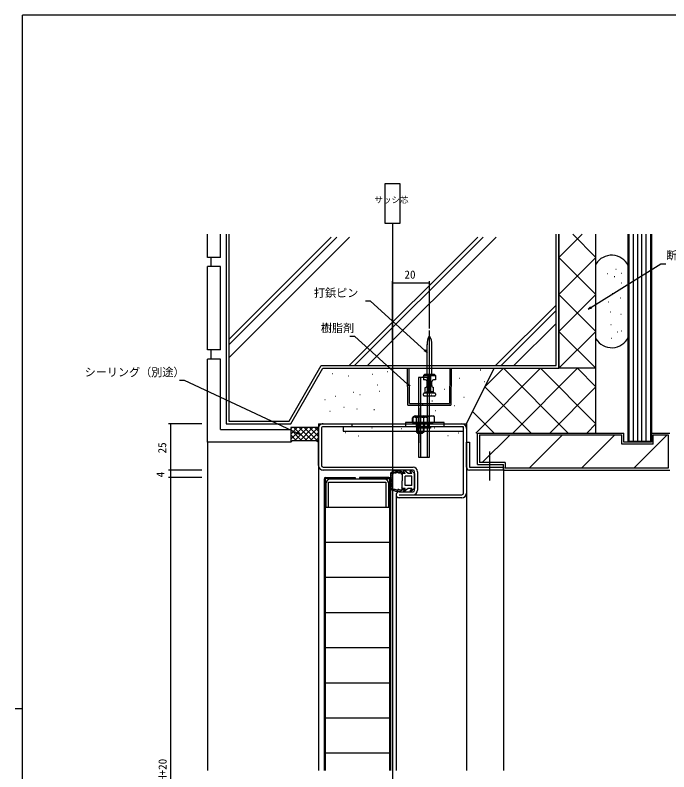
# Model space of a CAD drawing. Units: millimetres, scale not verified. Extents: x -1466 to 567, y -403 to 403.
# Drawn here: x -566.7 to -213.3, y -10.2 to 399 of the extents above; entities that cross this region are included whole.
import ezdxf
from ezdxf.enums import TextEntityAlignment as Align

# ---------------------------------------------------------------- set-up
doc = ezdxf.new("R2010")
doc.units = ezdxf.units.MM
doc.header["$LTSCALE"] = 2
for name, color, linetype in [('0-2_YKK_11', 7, 'Continuous'), ('0-3_YKK_12', 2, 'Continuous'), ('0-4_YKK_13', 4, 'Continuous'), ('0-5_YKK_D', 6, 'Continuous'), ('0-6_YKK_ZWAK', 7, 'Continuous'), ('0-7_YSS_K', 3, 'Continuous')]:
    doc.layers.add(name, color=color, linetype=linetype)
doc.styles.add('ＭＳ ゴシック', font='')
doc.styles.get('ＭＳ ゴシック').set_extended_font_data('MS Gothic')

msp = doc.modelspace()

# ---------------------------------------------------------------- linework, layer by layer
at = {"layer": '0-2_YKK_11'}
for p, q in [((-402.7, 155.499), (-402.7, 175.499)), ((-401.1, 175.499), (-401.1, 155.499)), ((-324.3, 140.499), (-324.3, 175.499)), ((-322.7, 175.499), (-322.7, 140.499)), ((-400.2, 154.599), (-351.6, 154.599)), ((-351.6, 152.999), (-400.2, 152.999)), ((-350.7, 142.099), (-350.7, 152.099)), ((-349.1, 152.099), (-349.1, 142.099)), ((-367.1, 147.999), (-396.3, 147.999)), ((-359.1, 141.199), (-351.6, 141.199)), ((-359.1, 139.599), (-325.2, 139.599)), ((-325.2, 137.999), (-359.1, 137.999))]:
    msp.add_line(p, q, dxfattribs=at)
for points in [[(-400.2, 177.999), (-384.7, 177.999), (-384.7, 176.399), (-400.2, 176.399)], [(-325.2, 176.399), (-334.7, 176.399), (-334.7, 177.999), (-325.2, 177.999)], [(-322.7, 154.599), (-322.7, 167.999), (-321.1, 167.999), (-321.1, 154.599)], [(-321.1, 154.599), (-302.7, 154.599), (-302.7, 152.999), (-321.1, 152.999)], [(-398.8, 145.499), (-398.8, 132.999), (-397.2, 132.999), (-397.2, 146.399)], [(-397.2, 146.399), (-366.2, 146.399), (-366.2, 132.999), (-364.6, 132.999), (-364.6, 145.499)]]:
    msp.add_lwpolyline(points, dxfattribs=at)
for centre, radius, start, end in [((-400.2, 175.499), 2.5, 89.99998, 180.00002), ((-400.2, 175.499), 0.9, 89.99998, 180.00002), ((-325.2, 175.499), 2.5, 360, 89.99998), ((-325.2, 175.499), 0.9, 360, 89.99998), ((-400.2, 155.499), 2.5, 179.99967, 270), ((-400.2, 155.499), 0.9, 180.00002, 270), ((-351.6, 152.099), 2.5, 360, 89.99998), ((-351.6, 152.099), 0.9, 360, 89.99998), ((-321.1, 154.599), 1.6, 180, 270), ((-396.3, 145.499), 2.5, 90.00001, 179.99999), ((-367.1, 145.499), 2.5, 0.00001, 89.99999), ((-359.1, 139.599), 1.6, 89.99946, 270), ((-351.6, 142.099), 0.9, 270.00099, 360), ((-351.6, 142.099), 2.5, 270, 360), ((-325.2, 140.499), 0.9, 270, 360), ((-325.2, 140.499), 2.5, 270, 360)]:
    msp.add_arc(centre, radius, start, end, dxfattribs=at)
at = {"layer": '0-3_YKK_12'}
for p, q in [((-362.7, 286.247), (-362.7, -233.482)), ((-402.7, 177.999), (-322.7, 177.999)), ((-402.7, 177.994), (-402.7, -9.501)), ((-322.7, 177.999), (-322.7, -9.501)), ((-302.7, 152.999), (-302.7, -9.501)), ((-360.7, 139.599), (-360.7, -9.501))]:
    msp.add_line(p, q, dxfattribs=at)
msp.add_lwpolyline([(-366.7, 307.867), (-358.7, 307.867), (-358.7, 286.247), (-366.7, 286.247)], close=True, dxfattribs=at)
at = {"layer": '0-4_YKK_13'}
for p, q in [((-342.689, 190.209), (-342.689, 228.497)), ((-343.989, 204.703), (-343.989, 220.835)), ((-341.389, 204.703), (-341.389, 220.835)), ((-354.314, 187.999), (-354.489, 207.999)), ((-354.489, 207.999), (-330.954, 207.999)), ((-353.523, 188.999), (-353.689, 207.999)), ((-345.889, 204.203), (-345.389, 204.703)), ((-339.989, 204.703), (-345.389, 204.703)), ((-339.489, 204.203), (-339.989, 204.703)), ((-331.754, 207.999), (-331.92, 188.999)), ((-330.954, 207.999), (-331.129, 187.999)), ((-347.614, 202.999), (-347.614, 159.999)), ((-345.889, 204.203), (-345.889, 201.703)), ((-345.889, 204.203), (-339.489, 204.203)), ((-344.889, 201.703), (-345.889, 201.703)), ((-343.989, 198.267), (-343.989, 201.139)), ((-343.889, 198.703), (-343.889, 200.703)), ((-343.786, 159.999), (-343.786, 202.999)), ((-343.439, 194.703), (-343.439, 204.203)), ((-341.939, 194.703), (-341.939, 204.203)), ((-341.489, 198.703), (-341.489, 200.703)), ((-341.389, 198.267), (-341.389, 201.139)), ((-344.939, 194.703), (-344.939, 197.703)), ((-340.489, 197.703), (-340.439, 197.703)), ((-340.439, 194.703), (-340.439, 197.703)), ((-345.939, 193.503), (-345.939, 194.203)), ((-345.439, 194.703), (-339.939, 194.703)), ((-339.939, 193.003), (-345.439, 193.003)), ((-340.439, 194.703), (-344.939, 194.703)), ((-343.989, 195.703), (-343.989, 194.703)), ((-343.439, 195.453), (-341.939, 195.453)), ((-341.389, 195.703), (-341.389, 194.703)), ((-339.439, 194.203), (-339.439, 193.503)), ((-353.523, 188.999), (-331.92, 188.999)), ((-346.389, 188.996), (-346.389, 187.999)), ((-354.314, 187.999), (-331.129, 187.999)), ((-347.776, 186.499), (-347.776, 167.699)), ((-351.276, 181.499), (-351.818, 181.186)), ((-351.818, 178.699), (-351.818, 181.186)), ((-344.276, 181.499), (-351.276, 181.499)), ((-349.797, 178.699), (-349.797, 181.186)), ((-348.607, 179.145), (-348.607, 181.852)), ((-345.756, 178.699), (-345.756, 181.186)), ((-344.276, 181.499), (-343.735, 181.186)), ((-342.834, 179.145), (-342.834, 181.852)), ((-355.7, 178.699), (-355.7, 176.399)), ((-334.7, 176.399), (-355.7, 176.399)), ((-351.494, 179.145), (-350.72, 178.699)), ((-350.72, 178.699), (-340.72, 178.699)), ((-349.95, 178.699), (-349.95, 176.399)), ((-349.396, 178.699), (-349.396, 173.119)), ((-348.736, 178.699), (-348.736, 175.693)), ((-348.236, 178.693), (-348.236, 175.693)), ((-346.156, 178.699), (-346.156, 173.119)), ((-345.45, 178.699), (-345.45, 176.399)), ((-343.236, 178.693), (-343.236, 175.693)), ((-342.736, 175.693), (-342.736, 178.693)), ((-342.136, 176.393), (-342.136, 175.693)), ((-339.947, 179.145), (-340.72, 178.699)), ((-345.776, 173.499), (-349.776, 173.499)), ((-310.198, 162.938), (-310.198, 147.411)), ((-362.795, 151.431), (-362.795, 151.631)), ((-362.318, 151.299), (-362.318, 151.499)), ((-361.782, 151.705), (-361.782, 151.905)), ((-361.4, 151.49), (-361.4, 151.69)), ((-361.066, 151.908), (-361.066, 152.108)), ((-360.648, 151.932), (-360.648, 152.132)), ((-360.505, 152.23), (-360.505, 152.43)), ((-359.968, 152.266), (-359.968, 152.466)), ((-359.825, 152.063), (-359.825, 152.263)), ((-359.324, 151.657), (-359.324, 151.857)), ((-359.217, 152.218), (-359.217, 152.418)), ((-358.803, 151.86), (-358.803, 152.06)), ((-358.24, 151.802), (-358.24, 152.002)), ((-358.064, 151.321), (-358.064, 151.521)), ((-357.36, 151.38), (-357.36, 151.58)), ((-355.919, 151.099), (-356.821, 152.446)), ((-354.3, 151.099), (-356.379, 152.843)), ((-352.319, 151.099), (-353.221, 152.446)), ((-350.7, 151.099), (-352.779, 152.843)), ((-399.7, 147.999), (-399.7, -9.501)), ((-399.1, 148.399), (-399.1, -9.501)), ((-398.7, 148.999), (-382.8, 148.999)), ((-364.7, 148.999), (-380.6, 148.999)), ((-364.3, 148.399), (-364.3, -9.501)), ((-363.7, 151.341), (-363.7, 142.856)), ((-363.7, 147.999), (-363.7, -9.501)), ((-363.666, 150.703), (-363.666, 150.903)), ((-363.404, 151.132), (-363.404, 151.332)), ((-363.309, 147.699), (-363.309, 147.899)), ((-363.292, 150.022), (-363.292, 150.222)), ((-363.22, 149.111), (-363.22, 149.311)), ((-363.166, 148.521), (-363.166, 148.721)), ((-363.023, 148.092), (-363.023, 148.292)), ((-363.006, 150.826), (-363.006, 151.026)), ((-362.97, 147.413), (-362.97, 147.613)), ((-362.903, 151.013), (-362.903, 151.213)), ((-362.827, 149.182), (-362.827, 149.382)), ((-362.7, 143.579), (-362.7, 150.618)), ((-362.557, 150.894), (-362.557, 151.094)), ((-357.736, 151.028), (-357.736, 151.228)), ((-357.4, 151.099), (-357.4, 147.099)), ((-355.919, 151.099), (-357.4, 151.099)), ((-355.9, 144.599), (-355.9, 149.599)), ((-352.319, 151.099), (-354.3, 151.099)), ((-350.7, 151.099), (-350.7, 143.099)), ((-363.547, 143.116), (-363.547, 143.316)), ((-363.399, 144.625), (-363.399, 144.825)), ((-363.381, 146.966), (-363.381, 147.166)), ((-363.345, 145.697), (-363.345, 145.897)), ((-363.202, 145.965), (-363.202, 146.165)), ((-363.202, 143.892), (-363.202, 144.092)), ((-363.131, 144.893), (-363.131, 145.093)), ((-363.113, 145.34), (-363.113, 145.54)), ((-362.998, 143.212), (-362.998, 143.412)), ((-362.97, 146.626), (-362.97, 146.826)), ((-362.916, 144.178), (-362.916, 144.378)), ((-362.617, 143.057), (-362.617, 143.257)), ((-357.4, 143.099), (-357.4, 147.099)), ((-352.2, 144.599), (-355.9, 144.599)), ((-362.915, 142.866), (-362.915, 143.066)), ((-362.175, 142.532), (-362.175, 142.732)), ((-361.71, 142.591), (-361.71, 142.791)), ((-361.698, 142.317), (-361.698, 142.517)), ((-361.471, 142.556), (-361.471, 142.756)), ((-361.102, 142.15), (-361.102, 142.35)), ((-360.97, 142.424), (-360.97, 142.624)), ((-360.708, 142.019), (-360.708, 142.219)), ((-360.517, 142.222), (-360.517, 142.422)), ((-359.945, 142.007), (-359.945, 142.207)), ((-359.921, 142.186), (-359.921, 142.386)), ((-359.396, 142.58), (-359.396, 142.78)), ((-359.312, 141.816), (-359.312, 142.016)), ((-359.229, 142.353), (-359.229, 142.553)), ((-358.897, 142.348), (-358.897, 142.548)), ((-358.475, 142.395), (-358.475, 142.595)), ((-358.088, 142.453), (-358.088, 142.653)), ((-357.466, 142.782), (-357.466, 142.982)), ((-355.919, 143.099), (-357.4, 143.099)), ((-355.919, 143.099), (-356.821, 141.751)), ((-354.3, 143.099), (-356.379, 141.354)), ((-352.319, 143.099), (-354.3, 143.099)), ((-352.319, 143.099), (-353.221, 141.751)), ((-350.7, 143.099), (-352.779, 141.354)), ((-399.1, 132.999), (-364.3, 132.999)), ((-399.1, 113.999), (-364.6, 113.999)), ((-399.1, 94.999), (-364.3, 94.999)), ((-399.1, 75.999), (-364.6, 75.999)), ((-399.1, 56.999), (-364.3, 56.999)), ((-399.1, 37.999), (-364.6, 37.999)), ((-399.1, 18.999), (-364.6, 18.999)), ((-399.1, -0.001), (-364.6, -0.001))]:
    msp.add_line(p, q, dxfattribs=at)
for points in [[(-348.7, 202.999), (-348.7, 159.999), (-342.7, 159.999), (-342.7, 202.999)], [(-324.3, 176.399), (-389.3, 176.399), (-389.3, 174.099), (-324.3, 174.099)]]:
    msp.add_lwpolyline(points, close=True, dxfattribs=at)
for points in [[(-339.489, 204.203), (-339.489, 201.703), (-340.489, 201.703)], [(-351.818, 178.699), (-343.735, 178.699), (-343.735, 181.186)], [(-351.494, 179.145), (-351.494, 181.852), (-350.72, 182.299), (-340.72, 182.299)], [(-339.947, 179.145), (-339.947, 181.852), (-340.72, 182.299)], [(-334.7, 176.399), (-334.7, 178.699), (-355.7, 178.699)], [(-349.776, 178.699), (-349.776, 173.499), (-348.976, 172.699)], [(-342.136, 175.693), (-349.336, 175.693), (-349.336, 176.393)], [(-345.776, 178.699), (-345.776, 173.499), (-346.576, 172.699), (-348.976, 172.699)], [(-357.811, 150.674), (-358.002, 151.068), (-358.23, 151.358), (-358.528, 151.446), (-358.894, 151.36), (-359.279, 151.303), (-359.632, 151.454), (-359.95, 151.7), (-360.25, 151.793), (-360.879, 151.375), (-361.254, 151.317), (-361.648, 151.422), (-361.984, 151.447), (-362.212, 151.21), (-362.413, 150.856), (-362.7, 150.618)], [(-382.8, 148.999), (-382.8, 148.399), (-399.1, 148.399)], [(-380.6, 148.999), (-380.6, 148.399), (-364.3, 148.399)], [(-352.2, 144.599), (-352.2, 149.599), (-355.9, 149.599)]]:
    msp.add_lwpolyline(points, dxfattribs=at)
for centre, radius, start, end in [((-333.383, 220.724), 10.607, 152.34159, 180.59954), ((-342.689, 225.601), 0.1, 27.65836, 152.34159), ((-351.995, 220.724), 10.607, 359.40041, 27.65836), ((-344.889, 200.703), 1, 359.99998, 89.99998), ((-340.489, 200.703), 1, 89.99998, 179.99998), ((-344.889, 198.703), 1, 269.99998, 359.99998), ((-340.489, 198.703), 1, 179.99998, 269.99998), ((-345.439, 194.203), 0.5, 89.99998, 179.99998), ((-345.439, 193.503), 0.5, 179.99998, 269.99998), ((-344.989, 195.703), 1, 269.99998, 359.99998), ((-340.389, 195.703), 1, 179.99998, 269.99998), ((-339.939, 194.203), 0.5, 359.99998, 89.99998), ((-339.939, 193.503), 0.5, 269.99998, 359.99998), ((-350.807, 179.71), 1.789, 55.61575, 124.38425), ((-350.05, 179.743), 2.556, 55.61575, 124.38425), ((-347.776, 174.811), 6.687, 72.41205, 107.58795), ((-345.72, 172.745), 9.553, 72.41205, 107.58795), ((-344.745, 179.71), 1.789, 55.61575, 124.38425), ((-341.39, 179.743), 2.556, 55.61575, 124.38425), ((-350.05, 181.254), 2.556, 235.61575, 304.38425), ((-345.72, 188.252), 9.553, 252.41205, 287.58795), ((-341.39, 181.254), 2.556, 235.61575, 304.38425), ((-360.2, 147.099), 5.5, 46.65824, 129.51963), ((-356.571, 152.613), 0.3, 49.99756, 213.78886), ((-352.971, 152.613), 0.3, 49.99756, 213.78886), ((-398.7, 147.999), 1, 90, 180), ((-364.7, 147.999), 1, 0, 90), ((-360.2, 147.099), 4.3, 49.37051, 56.2499), ((-360.2, 147.099), 4.3, 303.7499, 310.62928), ((-360.2, 147.099), 5.5, 230.48036, 313.34175), ((-356.571, 141.584), 0.3, 146.21114, 310.00244), ((-352.971, 141.584), 0.3, 146.21114, 310.00244)]:
    msp.add_arc(centre, radius, start, end, dxfattribs=at)
at = {"layer": '0-5_YKK_D'}
for p, q in [((-362.7, 221.954), (-362.7, 255.171)), ((-362.7, 254.171), (-342.689, 254.171)), ((-342.689, 229.497), (-342.689, 255.171)), ((-465.7, 177.999), (-483.7, 177.999)), ((-482.7, 177.999), (-482.7, 152.999)), ((-465.7, 152.999), (-483.7, 152.999)), ((-465.7, 152.999), (-483.7, 152.999)), ((-482.7, 152.999), (-482.7, 148.999)), ((-465.7, 148.999), (-483.7, 148.999)), ((-465.7, 148.999), (-483.7, 148.999)), ((-482.7, 148.999), (-482.7, -171.001))]:
    msp.add_line(p, q, dxfattribs=at)
for points in [[(-256.824, 239.964), (-255.383, 240.866), (-217.54, 264.559), (-214.84, 264.559)], [(-344.021, 216.568), (-345.281, 217.71), (-374.556, 244.249), (-377.256, 244.249)], [(-255.141, 240.48), (-256.824, 239.964), (-255.625, 241.252)], [(-353.245, 198.269), (-354.506, 199.41), (-383.008, 225.209), (-385.708, 225.209)], [(-344.975, 218.047), (-344.021, 216.568), (-345.587, 217.372)], [(-412.7, 172.275), (-414.241, 172.991), (-475.226, 201.356), (-477.926, 201.356)], [(-354.2, 199.748), (-353.245, 198.269), (-354.811, 199.072)], [(-414.049, 173.405), (-412.7, 172.275), (-414.434, 172.578)]]:
    msp.add_lwpolyline(points, dxfattribs=at)
for centre, start, end in [((-362.7, 254.171), 0, 180), ((-362.7, 254.171), 180, 0), ((-342.689, 254.171), 0, 180), ((-342.689, 254.171), 180, 0), ((-482.7, 177.999), 90, 270), ((-482.7, 177.999), 270, 90), ((-482.7, 152.999), 90, 270), ((-482.7, 152.999), 90, 270), ((-482.7, 152.999), 270, 90), ((-482.7, 152.999), 270, 90), ((-482.7, 148.999), 90, 270), ((-482.7, 148.999), 90, 270), ((-482.7, 148.999), 270, 90), ((-482.7, 148.999), 270, 90)]:
    msp.add_arc(centre, 0.106, start, end, dxfattribs=at)
at = {"layer": '0-6_YKK_ZWAK'}
for p, q in [((537.3, 399), (-562.7, 399)), ((-562.7, -351), (-562.7, 399)), ((-566.7, 24), (-562.7, 24))]:
    msp.add_line(p, q, dxfattribs=at)
at = {"layer": '0-7_YSS_K'}
for p, q in [((-462.698, 268), (-462.698, 280.509)), ((-455.698, 268), (-455.698, 280.509)), ((-451.2, 223.607), (-395.798, 279.01)), ((-451.2, 220.638), (-392.828, 279.01)), ((-451.2, 213.708), (-385.898, 279.01)), ((-386.113, 209.499), (-316.602, 279.01)), ((-383.143, 209.499), (-313.632, 279.01)), ((-376.213, 209.499), (-306.702, 279.01)), ((-272.7, 267.999), (-260.189, 280.51)), ((-272.7, 280.51), (-272.7, 207.999)), ((-252.7, 267.999), (-265.212, 280.51)), ((-252.7, 207.999), (-252.7, 280.51)), ((-232.4, 168.499), (-232.401, 280.51)), ((-230.1, 168.499), (-230.101, 280.51)), ((-227.8, 168.499), (-227.801, 280.51)), ((-225.5, 168.499), (-225.501, 280.51)), ((-455.698, 268), (-462.698, 268)), ((-460.698, 263), (-460.698, 268)), ((-252.7, 247.999), (-272.7, 267.999)), ((-272.7, 247.999), (-252.7, 267.999)), ((-462.698, 218), (-462.698, 263)), ((-455.698, 263), (-462.698, 263)), ((-455.698, 218), (-455.698, 263)), ((-252.7, 223.879), (-252.7, 264.414)), ((-234.7, 226.024), (-234.7, 262.269)), ((-246.455, 259.204), (-246.255, 259.204)), ((-242.026, 261.664), (-241.826, 261.664)), ((-239.073, 259.45), (-238.873, 259.45)), ((-242.764, 257.727), (-242.564, 257.727)), ((-239.073, 254.283), (-238.873, 254.283)), ((-252.7, 227.999), (-272.7, 247.999)), ((-272.7, 227.999), (-252.7, 247.999)), ((-243.994, 248.377), (-243.794, 248.377)), ((-239.565, 246.162), (-239.365, 246.162)), ((-306.917, 209.499), (-274.2, 242.215)), ((-245.963, 243.948), (-245.763, 243.948)), ((-303.947, 209.499), (-274.2, 239.246)), ((-244.978, 238.535), (-244.778, 238.535)), ((-239.319, 237.304), (-239.119, 237.304)), ((-297.017, 209.499), (-274.2, 232.316)), ((-244.732, 231.645), (-244.532, 231.645)), ((-272.7, 207.999), (-252.7, 227.999)), ((-252.7, 207.999), (-272.7, 227.999)), ((-241.041, 227.708), (-240.841, 227.708)), ((-239.073, 228.2), (-238.873, 228.2)), ((-244.486, 224.263), (-244.286, 224.263)), ((-455.698, 218), (-462.698, 218)), ((-460.698, 213), (-460.698, 218)), ((-455.698, 213), (-462.698, 213)), ((-462.698, 168), (-462.698, 213)), ((-455.698, 175), (-455.698, 213)), ((-395.105, 205.154), (-394.905, 205.154)), ((-373.572, 204.751), (-373.372, 204.751)), ((-365.321, 206.361), (-365.121, 206.361)), ((-322.7, 177.999), (-307.7, 207.999)), ((-317.702, 172.999), (-282.702, 207.999)), ((-315.212, 207.166), (-315.012, 207.166)), ((-312.698, 198.002), (-302.702, 207.999)), ((-267.699, 172.999), (-302.699, 207.999)), ((-297.702, 172.999), (-262.702, 207.999)), ((-252.7, 178), (-282.699, 207.999)), ((-252.7, 207.999), (-272.7, 207.999)), ((-252.7, 198), (-262.699, 207.999)), ((-252.7, 172.999), (-252.7, 207.999)), ((-386.494, 203.907), (-386.294, 203.907)), ((-346.203, 203.544), (-346.003, 203.544)), ((-346.025, 202.504), (-345.825, 202.504)), ((-326.609, 202.738), (-326.409, 202.738)), ((-313.2, 200.928), (-313, 200.928)), ((-370.956, 199.117), (-370.756, 199.117)), ((-334.796, 196.802), (-334.596, 196.802)), ((-331.714, 198.11), (-331.514, 198.11)), ((-287.699, 172.999), (-312.7, 197.999)), ((-277.702, 172.999), (-252.7, 198)), ((-393.495, 192.878), (-393.295, 192.878)), ((-384.036, 195.092), (-383.836, 195.092)), ((-380.412, 193.761), (-380.212, 193.761)), ((-369.885, 195.632), (-369.685, 195.632)), ((-341.575, 193.683), (-341.375, 193.683)), ((-324.067, 192.476), (-323.867, 192.476)), ((-315.011, 193.884), (-314.811, 193.884)), ((-399.331, 191.067), (-399.131, 191.067)), ((-341.346, 190.486), (-341.146, 190.486)), ((-331.915, 188.25), (-331.715, 188.25)), ((-396.513, 184.828), (-396.313, 184.828)), ((-389.067, 186.977), (-388.867, 186.977)), ((-382.049, 186.041), (-381.849, 186.041)), ((-372.692, 185.807), (-372.492, 185.807)), ((-339.475, 185.106), (-339.275, 185.106)), ((-329.416, 187.913), (-329.216, 187.913)), ((-307.699, 172.999), (-319.366, 184.666)), ((-417.7, 175.279), (-416.98, 175.999)), ((-417.7, 172.451), (-414.152, 175.999)), ((-417.7, 169.622), (-411.324, 175.999)), ((-409.026, 168.999), (-416.026, 175.999)), ((-415.495, 168.999), (-408.495, 175.999)), ((-406.198, 168.999), (-413.198, 175.999)), ((-412.667, 168.999), (-405.667, 175.999)), ((-402.7, 168.33), (-410.369, 175.999)), ((-409.838, 168.999), (-402.838, 175.999)), ((-402.7, 171.158), (-407.541, 175.999)), ((-402.7, 173.986), (-404.712, 175.999)), ((-366.199, 176.454), (-365.999, 176.454)), ((-257.702, 172.999), (-252.7, 178)), ((-455.698, 175), (-417.698, 175)), ((-411.854, 168.999), (-417.7, 174.844)), ((-414.683, 168.999), (-417.7, 172.016)), ((-417.698, 175), (-417.698, 168)), ((-407.01, 168.999), (-402.7, 173.308)), ((-388.115, 173.26), (-387.915, 173.26)), ((-373.918, 175.744), (-373.718, 175.744)), ((-357.947, 175.389), (-357.747, 175.389)), ((-349.251, 175.744), (-349.051, 175.744)), ((-340.023, 175.744), (-339.823, 175.744)), ((-327.068, 173.171), (-326.868, 173.171)), ((-316.7, 172.999), (-237.7, 172.999)), ((-316.7, 155.999), (-316.7, 172.999)), ((-315.7, 171.999), (-238.7, 171.999)), ((-315.7, 171.999), (-315.7, 156.998)), ((-314.122, 156.998), (-299.122, 171.999)), ((-288.837, 153.999), (-270.837, 171.999)), ((-260.553, 153.999), (-242.553, 171.999)), ((-238.7, 166.999), (-238.7, 171.999)), ((-237.7, 167.999), (-237.7, 172.999)), ((-232.269, 153.999), (-214.269, 171.999)), ((-222.7, 172.999), (-212.7, 172.999)), ((-222.7, 167.999), (-222.7, 172.999)), ((-221.7, 166.999), (-221.7, 171.999)), ((-221.7, 171.999), (-213.7, 171.999)), ((-213.7, 171.999), (-213.7, 153.999)), ((-462.7, 167.999), (-462.7, -9.501)), ((-417.698, 168), (-462.698, 168)), ((-417.106, 168.593), (-417.7, 169.187)), ((-404.181, 168.999), (-402.7, 170.48)), ((-381.106, 171.485), (-380.906, 171.485)), ((-332.747, 171.751), (-332.547, 171.751)), ((-222.7, 167.999), (-237.7, 167.999)), ((-221.7, 166.999), (-238.7, 166.999)), ((-316.7, 155.999), (-302.7, 155.999)), ((-301.7, 156.998), (-315.7, 156.998)), ((-302.7, 152.999), (-302.7, 155.999)), ((-301.7, 156.998), (-301.7, 153.999)), ((-302.7, 152.999), (-212.7, 152.999)), ((-213.7, 153.999), (-301.7, 153.999))]:
    msp.add_line(p, q, dxfattribs=at)
for points in [[(-452.7, 280.509), (-452.7, 177.999), (-417.7, 177.999), (-400.379, 207.999), (-272.7, 207.999), (-272.7, 280.51)], [(-451.2, 280.509), (-451.2, 179.499), (-418.566, 179.499), (-401.246, 209.499), (-274.2, 209.499), (-274.2, 280.51)], [(-222.701, 280.51), (-222.7, 167.999), (-235.2, 167.999), (-235.201, 280.51)], [(-223.201, 280.51), (-223.2, 168.499), (-234.7, 168.499), (-234.701, 280.51)], [(-417.7, 167.999), (-416.7, 168.999), (-403.7, 168.999), (-402.7, 167.999)]]:
    msp.add_lwpolyline(points, dxfattribs=at)
msp.add_lwpolyline([(-417.7, 167.999), (-416.7, 168.999), (-403.7, 168.999), (-402.7, 167.999), (-402.7, 175.999), (-417.7, 175.999)], close=True, dxfattribs=at)
for centre, start, end in [((-244.2, 259.146), 25.84407, 148.21167), ((-244.2, 229.146), 211.78833, 334.15817)]:
    msp.add_arc(centre, 10, start, end, dxfattribs=at)

# ---------------------------------------------------------------- texts
at = {"layer": '0-3_YKK_12', "style": 'ＭＳ ゴシック'}
msp.add_text('サッシ芯', height=3.299, dxfattribs=at).set_placement((-372.477, 296.43), align=Align.BOTTOM_LEFT)
at = {"layer": '0-5_YKK_D', "style": 'ＭＳ ゴシック'}
for s, p in [('断熱材（別途）', (-214.84, 265.559)), ('20', (-356.214, 255.171)), ('打鋲ピン', (-405.164, 245.249)), ('樹脂剤', (-401.388, 226.209)), ('シーリング（別途）', (-529.126, 202.356))]:
    msp.add_text(s, height=4.399, dxfattribs=at).set_placement(p, align=Align.BOTTOM_LEFT)
for s, p in [('25', (-483.7, 161.979)), ('4', (-484.663, 149.058)), ('DH=H+20', (-483.5, -24.121))]:
    msp.add_text(s, height=4.399, rotation=90, dxfattribs=at).set_placement(p, align=Align.BOTTOM_LEFT)

doc.saveas('drawing.dxf')
